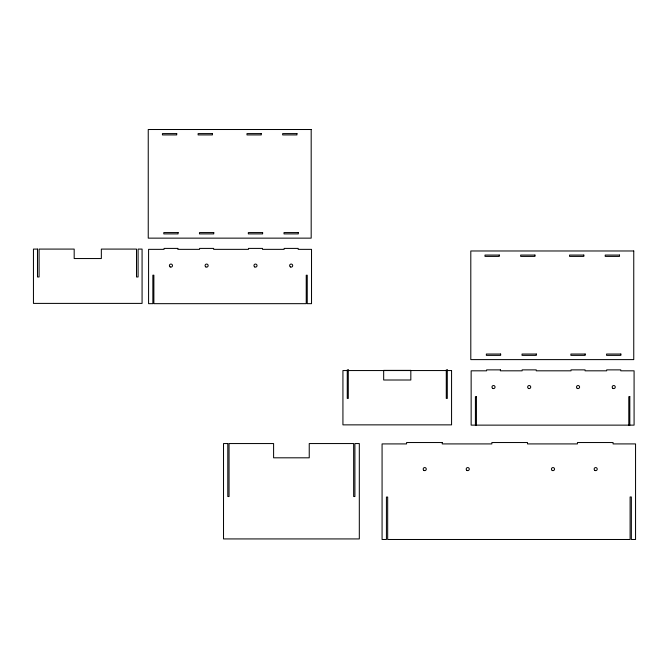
<?xml version="1.0" encoding="UTF-8"?>
<svg xmlns="http://www.w3.org/2000/svg" width="669" height="669" viewBox="0 0 669 669"><rect width="100%" height="100%" fill="white"/><g stroke="black" fill="none" stroke-linecap="round" stroke-linejoin="round"><path stroke-width="1" d="M311.185 129.51L148.242 129.51L148.242 238.139L311.185 238.139L311.185 129.51M176.725 133.599L162.433 133.599L162.433 134.921L176.725 134.921L176.725 133.599M212.407 133.599L198.116 133.599L198.116 134.921L212.407 134.921L212.407 133.599M261.27 133.599L246.978 133.599L246.978 134.921L261.27 134.921L261.27 133.599M296.952 133.599L282.653 133.599L282.653 134.921L296.952 134.921L296.952 133.599M178.088 232.569L163.796 232.569L163.796 233.899L178.088 233.899L178.088 232.569M213.762 232.569L199.471 232.569L199.471 233.899L213.762 233.899L213.762 232.569M262.633 232.569L248.333 232.569L248.333 233.899L262.633 233.899L262.633 232.569M298.307 232.569L284.016 232.569L284.016 233.899L298.307 233.899L298.307 232.569M177.829 248.408L164.056 248.408L164.056 249.353L148.577 249.353L148.577 303.667L152.85 303.667L152.85 275.185L153.87 275.185L153.87 303.667L306.235 303.667L306.235 275.227L307.247 275.227L307.247 303.667L311.528 303.667L311.528 249.353L298.19 249.353L298.19 248.408L284.133 248.408L284.133 249.353L262.507 249.353L262.507 248.408L248.458 248.408L248.458 249.353L213.662 249.353L213.662 248.408L199.571 248.408L199.571 249.353L177.829 249.353L177.829 248.408M37.489 249.085L33.45 249.085L33.45 303.4L142.079 303.4L142.079 249.085L138.098 249.085L138.098 276.974L136.509 276.974L136.509 249.085L101.345 249.085L101.345 258.543L74.184 258.543L74.184 249.085L39.086 249.085L39.086 276.974L37.489 276.974L37.489 249.085M633.752 250.975L470.8 250.975L470.8 359.604L633.752 359.604L633.752 250.975M499.291 255.065L485 255.065L485 256.394L499.291 256.394L499.291 255.065M534.966 255.065L520.674 255.065L520.674 256.394L534.966 256.394L534.966 255.065M583.836 255.065L569.545 255.065L569.545 256.394L583.836 256.394L583.836 255.065M619.511 255.065L605.219 255.065L605.219 256.394L619.511 256.394L619.511 255.065M500.655 354.035L486.355 354.035L486.355 355.364L500.655 355.364L500.655 354.035M536.329 354.035L522.037 354.035L522.037 355.364L536.329 355.364L536.329 354.035M585.191 354.035L570.9 354.035L570.9 355.364L585.191 355.364L585.191 354.035M620.874 354.035L606.582 354.035L606.582 355.364L620.874 355.364L620.874 354.035M348.281 369.924L347.261 369.924L347.261 398.44L348.281 398.44L348.281 369.924M447.293 369.924L446.282 369.924L446.282 398.44L447.293 398.44L447.293 369.924M500.395 369.873L486.614 369.873L486.614 370.818L471.143 370.818L471.143 425.133L634.087 425.133L634.087 370.818L620.757 370.818L620.757 369.873L606.691 369.873L606.691 370.818L585.066 370.818L585.066 369.873L571.025 369.873L571.025 370.818L536.229 370.818L536.229 369.873L522.138 369.873L522.138 370.818L500.395 370.818L500.395 369.873M410.825 370.375L383.672 370.375L383.672 380.009L410.825 380.009L410.825 370.375M451.567 370.551L342.929 370.551L342.929 424.865L451.567 424.865L451.567 370.551M476.428 396.65L475.416 396.65L475.416 425.158L476.428 425.158L476.428 396.65M629.813 396.692L628.793 396.692L628.793 425.208L629.813 425.208L629.813 396.692M442.226 442.535L406.585 442.535L406.585 443.915L382.074 443.915L382.074 539.49L386.431 539.49L386.431 497.059L387.677 497.059L387.677 539.49L630.106 539.49L630.106 496.967L631.352 496.967L631.352 539.49L635.55 539.49L635.55 443.915L613.08 443.915L613.08 442.535L577.439 442.535L577.439 443.915L527.498 443.915L527.498 442.535L491.857 442.535L491.857 443.915L442.226 443.915L442.226 442.535M227.803 443.555L223.521 443.555L223.521 538.93L359.312 538.93L359.312 443.555L354.904 443.555L354.904 496.54L353.658 496.54L353.658 443.555L309.237 443.555L309.237 457.813L273.596 457.813L273.596 443.555L229.049 443.555L229.049 496.54L227.803 496.54L227.803 443.555M423.862 470.374A1.547 1.547 0 0 0 426.27 469.203A1.547 1.547 0 0 0 424.054 467.706A1.547 1.547 0 0 0 423.862 470.374M594.917 470.432A1.547 1.547 0 0 0 597.233 469.094A1.547 1.547 0 0 0 594.917 467.756A1.547 1.547 0 0 0 594.917 470.432M552.218 470.432A1.547 1.547 0 0 0 554.534 469.094A1.547 1.547 0 0 0 552.218 467.756A1.547 1.547 0 0 0 552.218 470.432M466.87 470.374A1.547 1.547 0 0 0 469.278 469.203A1.547 1.547 0 0 0 467.062 467.706A1.547 1.547 0 0 0 466.87 470.374M492.735 388.388A1.547 1.547 0 0 0 495.052 387.058A1.547 1.547 0 0 0 492.735 385.72A1.547 1.547 0 0 0 492.735 388.388M528.41 388.388A1.547 1.547 0 0 0 530.726 387.058A1.547 1.547 0 0 0 528.41 385.72A1.547 1.547 0 0 0 528.41 388.388M577.18 388.329A1.547 1.547 0 0 0 579.588 387.167A1.547 1.547 0 0 0 577.372 385.67A1.547 1.547 0 0 0 577.18 388.329M612.955 388.388A1.547 1.547 0 0 0 615.271 387.058A1.547 1.547 0 0 0 612.955 385.72A1.547 1.547 0 0 0 612.955 388.388M170.169 266.923A1.547 1.547 0 0 0 172.485 265.593A1.547 1.547 0 0 0 170.169 264.255A1.547 1.547 0 0 0 170.169 266.923M205.843 266.923A1.547 1.547 0 0 0 208.159 265.593A1.547 1.547 0 0 0 205.843 264.255A1.547 1.547 0 0 0 205.843 266.923M254.713 266.923A1.547 1.547 0 0 0 257.03 265.593A1.547 1.547 0 0 0 254.713 264.255A1.547 1.547 0 0 0 254.713 266.923M290.388 266.923A1.547 1.547 0 0 0 292.704 265.593A1.547 1.547 0 0 0 290.388 264.255A1.547 1.547 0 0 0 290.388 266.923"/></g></svg>
